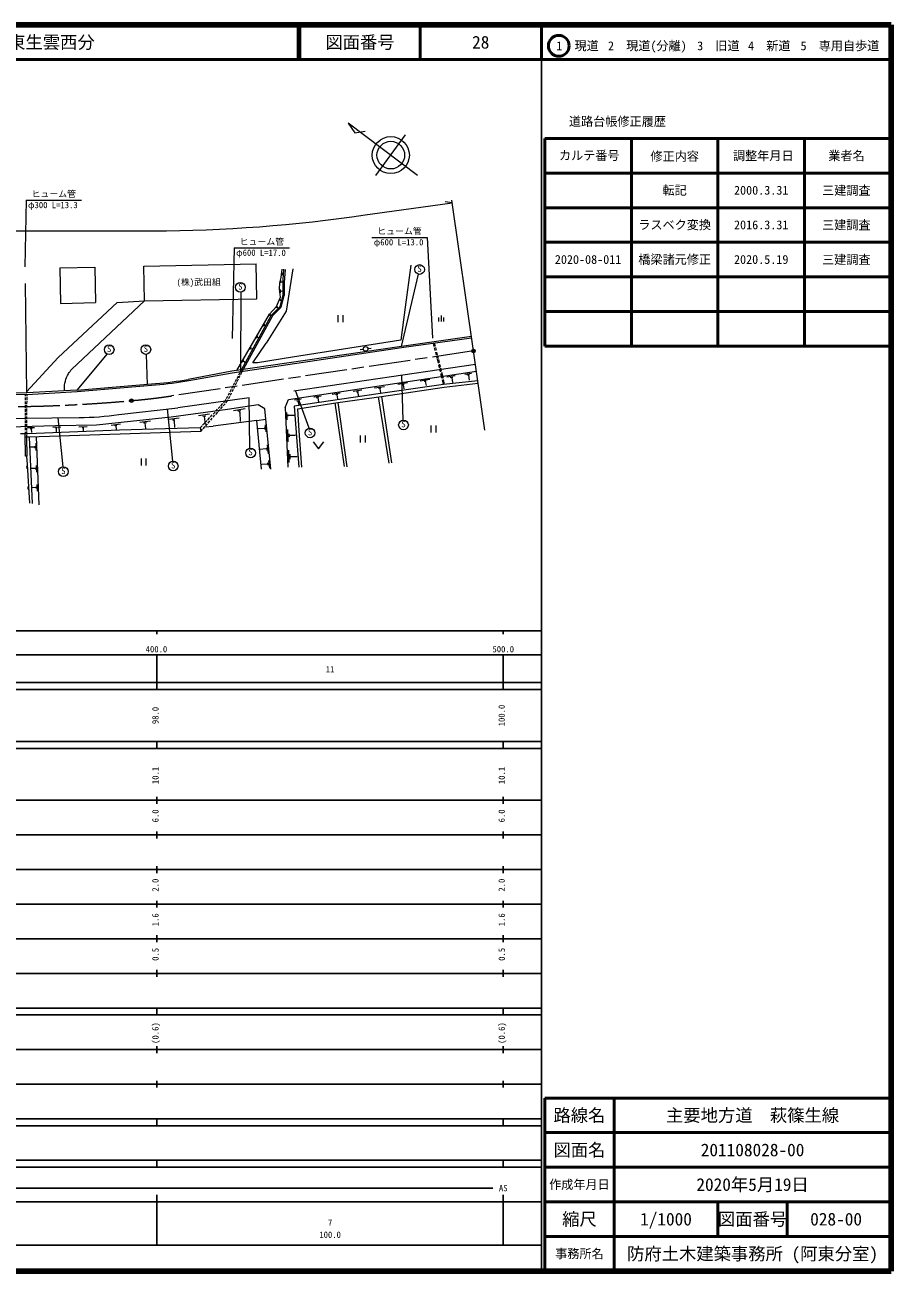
# Model space of a CAD drawing. Units: millimetres, scale not verified. Extents: x 40000 to 680000, y 20000 to 380000.
# Drawn here: x 429861 to 680000, y 20000 to 380000 of the extents above; entities that cross this region are included whole.
import ezdxf
from ezdxf.enums import TextEntityAlignment as Align

# ---------------------------------------------------------------- set-up
doc = ezdxf.new("R2010")
doc.units = ezdxf.units.MM
doc.header["$LTSCALE"] = 1000
doc.header["$PDMODE"] = 32
doc.header["$PDSIZE"] = 500
doc.linetypes.add('CHAIN', pattern=[18.5, 12, -1.5, 3.5, -1.5])
for name, color, linetype, lineweight in [('M-BGD', 7, 'Continuous', 13), ('M-BMK', 2, 'CHAIN', 13), ('M-BMK-SRVR', 3, 'Continuous', 13), ('M-STR-HTXT', 7, 'Continuous', 13), ('M-TTL', 2, 'Continuous', 140), ('M-TTL-BAND', 7, 'Continuous', 25), ('M-TTL-FRAM', 2, 'Continuous', 50), ('M-TTL-LINE', 7, 'Continuous', 50)]:
    doc.layers.add(name, color=color, linetype=linetype, lineweight=lineweight)
doc.layers.add('M-OTRS', color=6, linetype='Continuous')
doc.layers.add('M-TTL-TXT', color=7, linetype='Continuous')
doc.styles.add('ＭＳ ゴシック', font='')
doc.styles.get('ＭＳ ゴシック').set_extended_font_data('MS Gothic')

msp = doc.modelspace()

# ---------------------------------------------------------------- linework, layer by layer
at = {"layer": 'M-BGD'}
for p, q in [((543208, 336521), (523183, 351603)), ((523183, 351603), (525168, 348787)), ((525168, 348787), (528165, 349354)), ((531227, 336472), (539814, 348292)), ((439915, 309780), (450011, 310032)), ((439915, 309780), (440171, 299524)), ((450011, 310032), (450267, 299776)), ((464218, 310342), (496647, 310951)), ((464407, 300292), (464218, 310342)), ((496836, 300902), (496647, 310951)), ((541289, 310554), (539680, 298473)), ((503460, 305526), (503818, 307068)), ((503682, 305457), (503761, 306251)), ((503818, 307068), (504161, 309467)), ((504033, 307648), (504113, 308236)), ((504141, 307959), (504483, 307900)), ((504406, 301942), (504426, 306356)), ((504426, 306356), (504665, 309419)), ((504997, 309350), (504748, 305598)), ((507197, 309497), (505348, 297288)), ((538566, 287083), (543518, 307982)), ((430363, 273675), (430049, 305300)), ((492165, 302814), (492092, 280321)), ((503398, 303688), (503460, 305526)), ((503678, 301382), (503398, 303688)), ((503707, 302650), (503647, 303587)), ((503809, 302951), (503795, 303295)), ((503798, 305688), (503824, 305953)), ((503851, 305826), (504366, 305767)), ((503879, 303133), (504333, 303140)), ((504748, 305598), (504696, 301848)), ((439443, 283909), (456478, 299787)), ((440171, 299524), (450267, 299776)), ((464407, 300292), (443403, 280566)), ((456478, 299787), (464407, 300292)), ((464407, 300292), (496836, 300902)), ((502404, 298302), (502767, 298844)), ((502525, 298687), (503678, 301382)), ((503563, 300784), (503358, 300255)), ((503490, 300367), (503550, 300533)), ((503554, 298677), (504406, 301942)), ((503558, 300440), (503913, 300299)), ((503871, 298534), (504696, 301848)), ((491081, 280174), (500531, 296459)), ((492422, 280370), (500926, 296029)), ((501373, 295915), (492865, 280434)), ((505348, 297288), (499553, 288024)), ((500383, 296044), (500758, 296538)), ((500531, 296459), (502525, 298687)), ((500590, 296148), (500707, 296314)), ((500680, 296202), (500869, 296060)), ((503554, 298677), (500926, 296029)), ((503741, 298407), (501373, 295915)), ((502604, 298416), (502727, 298601)), ((502706, 298475), (503008, 298238)), ((503741, 298407), (503871, 298534)), ((520238, 296120), (520238, 294120)), ((521738, 294120), (521738, 296120)), ((539680, 298473), (538463, 288916)), ((549439, 294298), (549439, 295523)), ((550139, 294298), (550139, 296048)), ((550839, 294298), (550839, 295523)), ((498702, 292952), (499111, 293675)), ((498951, 293165), (499062, 293352)), ((499050, 293248), (499297, 293116)), ((495683, 282347), (499553, 288024)), ((496717, 289531), (497126, 290254)), ((496966, 289744), (497077, 289931)), ((497065, 289827), (497389, 289653)), ((538463, 288916), (507133, 283999)), ((558803, 289975), (538566, 287083)), ((538622, 286792), (558849, 289649)), ((547750, 288081), (547996, 287080)), ((548074, 288127), (548307, 287193)), ((453570, 284959), (444824, 274475)), ((464894, 284834), (465190, 276169)), ((538566, 287083), (489644, 279965)), ((489738, 279540), (538622, 286792)), ((494815, 286254), (495224, 286977)), ((495064, 286466), (495175, 286654)), ((495163, 286549), (495563, 286334)), ((526659, 286222), (527564, 286343)), ((528916, 286522), (529838, 286645)), ((548089, 286699), (548286, 285899)), ((548390, 285477), (548616, 284557)), ((548401, 286818), (548590, 286059)), ((548732, 285493), (548951, 284615)), ((548995, 284442), (549195, 283640)), ((430360, 273982), (439443, 283909)), ((492683, 282579), (493092, 283303)), ((492932, 282792), (493043, 282979)), ((493030, 282875), (493510, 282619)), ((497069, 282410), (495683, 282347)), ((507133, 283999), (497069, 282410)), ((507496, 274273), (559946, 281961)), ((548688, 284266), (548837, 283659)), ((548899, 283405), (549172, 282293)), ((549262, 283372), (549479, 282501)), ((549288, 281822), (549503, 280947)), ((549598, 282026), (549826, 281114)), ((549893, 280847), (550099, 280021)), ((489644, 279965), (477040, 277593)), ((477196, 277266), (489738, 279540)), ((490643, 276959), (491003, 277650)), ((491124, 277882), (491502, 278606)), ((491174, 277020), (491533, 277745)), ((491653, 278896), (492030, 279617)), ((491671, 278024), (492016, 278719)), ((492158, 279862), (492422, 280370)), ((492167, 279025), (492522, 279741)), ((492606, 279911), (492865, 280434)), ((506001, 271819), (560228, 279986)), ((539072, 265847), (538733, 278852)), ((543983, 277217), (546789, 277623)), ((549568, 280684), (549781, 279815)), ((549917, 279263), (550240, 277948)), ((550195, 279638), (550621, 277934)), ((550363, 277448), (550692, 276109)), ((551066, 276152), (550711, 277570)), ((560624, 277213), (550763, 276119)), ((551744, 278330), (554064, 278711)), ((552713, 278157), (553399, 278275)), ((553136, 278067), (553371, 276710)), ((556861, 279071), (558806, 279369)), ((557636, 278856), (557712, 278870)), ((557712, 278870), (558232, 278974)), ((557962, 278780), (558190, 277402)), ((422185, 273817), (430363, 273675)), ((444824, 274475), (430363, 273675)), ((430426, 273270), (444928, 274136)), ((444824, 274475), (467615, 276370)), ((444928, 274136), (467615, 275981)), ((488619, 273078), (488969, 273750)), ((489099, 273999), (489508, 274783)), ((489220, 273073), (489558, 273755)), ((489644, 275045), (489990, 275707)), ((489717, 274077), (490077, 274804)), ((490128, 275972), (490487, 276659)), ((490205, 275062), (490555, 275769)), ((490696, 276055), (491064, 276798)), ((511909, 263504), (507962, 274342)), ((518603, 273320), (520860, 273680)), ((524666, 274160), (527173, 274555)), ((525580, 273994), (526231, 274105)), ((525954, 273939), (526169, 272845)), ((530856, 275155), (533663, 275561)), ((550763, 276119), (531850, 273403)), ((531992, 275026), (532652, 275132)), ((532364, 274909), (532582, 273759)), ((532871, 272703), (550904, 275344)), ((537560, 276249), (540367, 276656)), ((538696, 276120), (539356, 276226)), ((539068, 276004), (539286, 274853)), ((545118, 277087), (545779, 277194)), ((545490, 276971), (545709, 275820)), ((550904, 275344), (560725, 276503)), ((422206, 273454), (430426, 273270)), ((429946, 271214), (429945, 270415)), ((429945, 270145), (429945, 269366)), ((429947, 273281), (429946, 272731)), ((429946, 272346), (429946, 271588)), ((430359, 270277), (430355, 269446)), ((430365, 271347), (430361, 270521)), ((430370, 272483), (430366, 271631)), ((430374, 273271), (430372, 272767)), ((494652, 272256), (474010, 269416)), ((486443, 269966), (487024, 270586)), ((487123, 269953), (487664, 270569)), ((487221, 270797), (487690, 271298)), ((487690, 271298), (487938, 271772)), ((487854, 270785), (488389, 271395)), ((488104, 272091), (488458, 272769)), ((497232, 270290), (488346, 268921)), ((488389, 271395), (488594, 271809)), ((488745, 272115), (489072, 272774)), ((494857, 257745), (494652, 272256)), ((499185, 269096), (497232, 270290)), ((505033, 269511), (506001, 271819)), ((531850, 273403), (507659, 269847)), ((507755, 271662), (509673, 271953)), ((508371, 271448), (508897, 271531)), ((508637, 269108), (520181, 270939)), ((508683, 271351), (508918, 270319)), ((513315, 272528), (513405, 272542)), ((513405, 272542), (515419, 272860)), ((514087, 272309), (514741, 272431)), ((514416, 272209), (514609, 271088)), ((519366, 270810), (522066, 252404)), ((519517, 273223), (520216, 273348)), ((519981, 273140), (520168, 272025)), ((520181, 270939), (532871, 272703)), ((520181, 270939), (522798, 252354)), ((535066, 253429), (531985, 272580)), ((532871, 272703), (535732, 253499)), ((412561, 266161), (445547, 266576)), ((429943, 266873), (429943, 266035)), ((429945, 269085), (429944, 268265)), ((429944, 267974), (429944, 267185)), ((430342, 266916), (430338, 266132)), ((430348, 268052), (430344, 267235)), ((430354, 269146), (430349, 268329)), ((439388, 266498), (440854, 252334)), ((456996, 267460), (474010, 269416)), ((472101, 266729), (460397, 265431)), ((470951, 269064), (472450, 253950)), ((471457, 266135), (474439, 266495)), ((488346, 268921), (472101, 266729)), ((480018, 267208), (483134, 267644)), ((481212, 266948), (482105, 267083)), ((481632, 266884), (481941, 264594)), ((482682, 265949), (483245, 266550)), ((483437, 266755), (483979, 267334)), ((484215, 267586), (484765, 268174)), ((484257, 266686), (484732, 267228)), ((484948, 267474), (485524, 268130)), ((484966, 268388), (485503, 268962)), ((485662, 268287), (486236, 268942)), ((485701, 269173), (486250, 269759)), ((486409, 269139), (486925, 269727)), ((490141, 268636), (493430, 269176)), ((491394, 268490), (492239, 268650)), ((491706, 268227), (492018, 268290)), ((491921, 268137), (492025, 265413)), ((500857, 251647), (499185, 269096)), ((505033, 269511), (505764, 252239)), ((505428, 268014), (505488, 265875)), ((505756, 267495), (505770, 266927)), ((505871, 267241), (507597, 267283)), ((507659, 269847), (508407, 259664)), ((509026, 262690), (508637, 269108)), ((438675, 264165), (415898, 263534)), ((429942, 263557), (429941, 262892)), ((429943, 265745), (429942, 264983)), ((429942, 264664), (429942, 263813)), ((430326, 263650), (430321, 262800)), ((430331, 264729), (430327, 263950)), ((430337, 265832), (430333, 265028)), ((430624, 263655), (432632, 263704)), ((457189, 262909), (430740, 261848)), ((431399, 263420), (431932, 263420)), ((431704, 263302), (431718, 262264)), ((437880, 263807), (440219, 263868)), ((438656, 263588), (439111, 263610)), ((450530, 264409), (438675, 264165)), ((438884, 263505), (438917, 262370)), ((445409, 263896), (447828, 263973)), ((446397, 263684), (446880, 263709)), ((446658, 263604), (446690, 262607)), ((460397, 265431), (450530, 264409)), ((454726, 264416), (457504, 264730)), ((455727, 264259), (456401, 264333)), ((456092, 264162), (456212, 263105)), ((480479, 263596), (457189, 262909)), ((463052, 265263), (466147, 265595)), ((464104, 265062), (464998, 265187)), ((464527, 264986), (464693, 263456)), ((472524, 265955), (473156, 266033)), ((472782, 265756), (473031, 265784)), ((472916, 265600), (473068, 263661)), ((480479, 263596), (481012, 264165)), ((480479, 263596), (480623, 262546)), ((480623, 262546), (481185, 263186)), ((481189, 264354), (481719, 264920)), ((481309, 263327), (481911, 264013)), ((481829, 263920), (484253, 264111)), ((481952, 265169), (482456, 265708)), ((482065, 264189), (482589, 264786)), ((482761, 264982), (483307, 265605)), ((483527, 265855), (483980, 266371)), ((496838, 265734), (484253, 264111)), ((496838, 265734), (499475, 266067)), ((498210, 251678), (496838, 265734)), ((498972, 263457), (497224, 263313)), ((499101, 263860), (499178, 263137)), ((499245, 264496), (499432, 262474)), ((505659, 263154), (505779, 259547)), ((547110, 264249), (547110, 262249)), ((548610, 262249), (548610, 264249)), ((430740, 261848), (428593, 261883)), ((429941, 262449), (429941, 261861)), ((430046, 255426), (429941, 261861)), ((430312, 260934), (429956, 260946)), ((430315, 261475), (430312, 260934)), ((431099, 260950), (430312, 260934)), ((430312, 260934), (430455, 255419)), ((430320, 262537), (430316, 261720)), ((480623, 262546), (431099, 260950)), ((431099, 260950), (431972, 241734)), ((433925, 241381), (433198, 261018)), ((506070, 261915), (506126, 261022)), ((506285, 261458), (508009, 261465)), ((508407, 259664), (508995, 252241)), ((509837, 252272), (509026, 262690)), ((513149, 259546), (514649, 257546)), ((514649, 257546), (516149, 259546)), ((526701, 261375), (526701, 259375)), ((528201, 259375), (528201, 261375)), ((432610, 258020), (431371, 257999)), ((432742, 258318), (432749, 257771)), ((432970, 259128), (433033, 257050)), ((499479, 257524), (497827, 257377)), ((499645, 257866), (499701, 257072)), ((499843, 258724), (500084, 256093)), ((505972, 257128), (506086, 253597)), ((506366, 256017), (506401, 254563)), ((430455, 255419), (430046, 255426)), ((430581, 253016), (430455, 255419)), ((431230, 241877), (430581, 253016)), ((432865, 252096), (432879, 251612)), ((433122, 252761), (433205, 250843)), ((463421, 254768), (463421, 252768)), ((464921, 252768), (464921, 254768)), ((499780, 253105), (498294, 252990)), ((499960, 253461), (500039, 252777)), ((500196, 254213), (500473, 251928)), ((506546, 255297), (508485, 255338)), ((432713, 251896), (431654, 251889)), ((432919, 246324), (431860, 246317)), ((433072, 246524), (433086, 246040)), ((433328, 247189), (433411, 245271))]:
    msp.add_line(p, q, dxfattribs=at)
for centre, radius in [((535526, 342383), 5351), ((535526, 342383), 4000), ((543832, 309343), 1398), ((492069, 304208), 1398), ((454195, 286209), 1398), ((464781, 286227), 1398), ((528245, 286397), 683), ((512217, 262141), 1398), ((539190, 264454), 1398), ((495024, 256357), 1398), ((440974, 250942), 1398), ((472679, 252571), 1398)]:
    msp.add_circle(centre, radius, dxfattribs=at)
for centre, radius, start, end in [((457098, 394353), 118451, 275.09372, 279.69216), ((456891, 392277), 116790, 275.26856, 280.01226), ((444970, 348598), 82025, 270.40306, 278.43089), ((430768, 252288), 461, 111.59786, 255.07242), ((431121, 246221), 461, 111.59786, 255.07242)]:
    msp.add_arc(centre, radius, start, end, dxfattribs=at)
msp.add_open_spline([(441297, 274280), (441267, 275289), (441258, 275659), (441419, 276520), (441584, 277403), (441756, 277892), (442146, 278701), (442385, 279197), (442554, 279460), (442878, 279904), (443073, 280171), (443145, 280265), (443403, 280566)], degree=3, knots=[0, 0, 0, 0, 1, 1, 1, 2, 2, 2, 3, 3, 3, 4, 4, 4, 4], dxfattribs=at)
at = {"layer": 'M-BMK'}
msp.add_line((559397, 285807), (472247, 272836), dxfattribs=at)
for centre, radius, start, end in [((422057, 694665), 424958, 265.80659, 275.20913), ((445829, 446300), 175464, 274.84203, 278.65938)]:
    msp.add_arc(centre, radius, start, end, dxfattribs=at)
at = {"layer": 'M-BMK-SRVR'}
for p, q in [((559397, 285807), (553174, 329420)), ((562657, 262959), (559297, 286513))]:
    msp.add_line(p, q, dxfattribs=at)
for centre in [(559397, 285807), (460639, 271462)]:
    msp.add_circle(centre, 500, dxfattribs=at)
for p in [(559397, 285807), (460639, 271462)]:
    msp.add_point(p, dxfattribs=at)
at = {"layer": 'M-OTRS'}
msp.add_point((559397, 285807), dxfattribs=at)
at = {"layer": 'M-STR-HTXT'}
for p, q in [((430188, 329383), (429868, 310090)), ((430188, 329383), (446188, 329383)), ((527473, 324998), (553287, 328630)), ((553287, 328630), (551237, 328846)), ((291787, 320473), (466871, 320473)), ((530033, 318627), (546033, 318627)), ((546033, 318627), (547597, 289505)), ((490293, 315600), (489733, 289432)), ((490293, 315600), (506293, 315600))]:
    msp.add_line(p, q, dxfattribs=at)
msp.add_arc((464750, 757241), 436773, 270.27827, 278.34246, dxfattribs=at)
at = {"layer": 'M-TTL'}
for p, q in [((680000, 380000), (40000, 380000)), ((680000, 20000), (680000, 380000)), ((40000, 20000), (680000, 20000))]:
    msp.add_line(p, q, dxfattribs=at)
at = {"layer": 'M-TTL-BAND'}
for p, q in [((579000, 20000), (579000, 370000)), ((40000, 205000), (579000, 205000)), ((468000, 205000), (468000, 204000)), ((568000, 205000), (568000, 204000)), ((68000, 198000), (579000, 198000)), ((468000, 188000), (468000, 198000)), ((568000, 188000), (568000, 198000)), ((40000, 190000), (579000, 190000)), ((40000, 188000), (579000, 188000)), ((40000, 173000), (579000, 173000)), ((468000, 171000), (468000, 173000)), ((568000, 171000), (568000, 173000)), ((40000, 171000), (579000, 171000)), ((40000, 156000), (579000, 156000)), ((468000, 155000), (468000, 157000)), ((568000, 155000), (568000, 157000)), ((46000, 146000), (579000, 146000)), ((468000, 145000), (468000, 147000)), ((568000, 145000), (568000, 147000)), ((468000, 135000), (468000, 137000)), ((568000, 135000), (568000, 137000)), ((52000, 136000), (579000, 136000)), ((46000, 126000), (579000, 126000)), ((468000, 125000), (468000, 127000)), ((568000, 125000), (568000, 127000)), ((52000, 116000), (579000, 116000)), ((468000, 115000), (468000, 117000)), ((568000, 115000), (568000, 117000)), ((46000, 106000), (579000, 106000)), ((468000, 105000), (468000, 107000)), ((568000, 105000), (568000, 107000)), ((40000, 96000), (579000, 96000)), ((40000, 94000), (579000, 94000)), ((468000, 94000), (468000, 96000)), ((568000, 94000), (568000, 96000)), ((49000, 84000), (579000, 84000)), ((468000, 83000), (468000, 85000)), ((568000, 83000), (568000, 85000)), ((40000, 74000), (579000, 74000)), ((468000, 73000), (468000, 75000)), ((568000, 73000), (568000, 75000)), ((40000, 64000), (579000, 64000)), ((40000, 62000), (579000, 62000)), ((468000, 62000), (468000, 64000)), ((568000, 62000), (568000, 64000)), ((40000, 52000), (579000, 52000)), ((468000, 50000), (468000, 52000)), ((568000, 50000), (568000, 52000)), ((40000, 50000), (579000, 50000)), ((71000, 44000), (565000, 44000)), ((40000, 40000), (579000, 40000)), ((468000, 27500), (468000, 42000)), ((568000, 27500), (568000, 42000)), ((68000, 27500), (579000, 27500))]:
    msp.add_line(p, q, dxfattribs=at)
at = {"layer": 'M-TTL-FRAM'}
for p, q in [((580000, 347197), (580000, 287197)), ((580000, 347197), (680000, 347197)), ((580000, 287197), (680000, 287197)), ((680000, 70000), (580000, 70000)), ((580000, 70000), (580000, 20000))]:
    msp.add_line(p, q, dxfattribs=at)
at = {"layer": 'M-TTL-LINE'}
for p, q in [((508747, 380000), (508747, 370000)), ((509247, 380000), (509247, 370000)), ((543997, 380000), (543997, 370000)), ((579000, 380000), (579000, 370000)), ((40000, 370000), (680000, 370000)), ((605000, 347197), (605000, 287197)), ((630000, 347197), (630000, 287197)), ((655000, 347197), (655000, 287197)), ((580000, 337197), (680000, 337197)), ((580000, 327197), (680000, 327197)), ((580000, 317197), (680000, 317197)), ((580000, 307197), (680000, 307197)), ((580000, 297197), (680000, 297197)), ((600000, 70000), (600000, 20000)), ((680000, 60000), (580000, 60000)), ((680000, 50000), (580000, 50000)), ((680000, 40000), (580000, 40000)), ((630000, 40000), (630000, 30000)), ((650000, 40000), (650000, 30000)), ((680000, 30000), (580000, 30000))]:
    msp.add_line(p, q, dxfattribs=at)
msp.add_circle((584031, 373958), 3000, dxfattribs=at)

# ---------------------------------------------------------------- texts
at = {"layer": 'M-BGD', "style": 'ＭＳ ゴシック'}
for s, p in [('S', (543207, 308093)), ('(株)武田組', (473673, 304212)), ('S', (491444, 302958)), ('S', (453570, 284959)), ('S', (464156, 284977)), ('S', (511592, 260891)), ('S', (538565, 263204)), ('S', (494399, 255107)), ('S', (440349, 249692)), ('S', (472054, 251321))]:
    msp.add_text(s, height=1833, dxfattribs=at).set_placement(p, align=Align.BOTTOM_LEFT)
at = {"layer": 'M-STR-HTXT', "style": 'ＭＳ ゴシック'}
for s, p in [('ヒューム管', (431772, 329714)), ('φ300 L=13.3', (430741, 326511)), ('ヒューム管', (531617, 318957)), ('ヒューム管', (491877, 315931)), ('φ600 L=13.0', (530587, 315755)), ('φ600 L=17.0', (490847, 312728))]:
    msp.add_text(s, height=1833, dxfattribs=at).set_placement(p, align=Align.BOTTOM_LEFT)
at = {"layer": 'M-TTL-BAND', "style": 'ＭＳ ゴシック'}
for s, p in [('400.0', (467844, 198195)), ('500.0', (568000, 198195)), ('11', (518000, 192405)), ('AS', (568000, 42500)), ('7', (518000, 32523)), ('100.0', (518000, 29033))]:
    msp.add_text(s, height=1833, dxfattribs=at).set_placement(p, align=Align.BOTTOM_CENTER)
for s, p in [('98.0', (469000, 180500)), ('100.0', (569000, 180500)), ('10.1', (469000, 163174)), ('10.1', (569000, 163174)), ('6.0', (469000, 151500)), ('6.0', (569000, 151500)), ('2.0', (469000, 131500)), ('2.0', (569000, 131500)), ('1.6', (469000, 121500)), ('1.6', (569000, 121500)), ('0.5', (469000, 111500)), ('0.5', (569000, 111500)), ('(0.6)', (469000, 88764)), ('(0.6)', (569000, 88764))]:
    msp.add_text(s, height=1833, rotation=90, dxfattribs=at).set_placement(p, align=Align.BOTTOM_CENTER)
at = {"layer": 'M-TTL-TXT', "style": 'ＭＳ ゴシック'}
msp.add_text('山口市阿東生雲西分', height=3666, dxfattribs=at).set_placement((405024, 375000), align=Align.MIDDLE_LEFT)
for s, height, p in [('図面番号', 3666, (526622, 375000)), ('28', 3666, (561497, 375000)), ('1\u3000現道', 2566, (589448, 373958)), ('2\u3000現道(分離)', 2566, (609619, 373958)), ('3\u3000旧道', 2566, (630121, 373958)), ('4\u3000新道', 2566, (644824, 373958)), ('5\u3000専用自歩道', 2566, (665228, 373958)), ('道路台帳修正履歴', 2566, (600968, 352113)), ('カルテ番号', 2566, (592839, 342277)), ('修正内容', 2566, (617509, 342023)), ('調整年月日', 2566, (643089, 342197)), ('業者名', 2566, (667134, 342197)), ('転記', 2566, (617500, 332245)), ('2000.3.31', 2566, (642500, 332245)), ('三建調査', 2566, (667077, 332189)), ('ラスベク変換', 2566, (617500, 322245)), ('2016.3.31', 2566, (642500, 322245)), ('三建調査', 2566, (667077, 322189)), ('2020-08-011', 2566, (592500, 312245)), ('橋梁諸元修正', 2566, (617500, 312245)), ('2020.5.19', 2566, (642500, 312245)), ('三建調査', 2566, (667077, 312189)), ('路線名', 3666, (590000, 65000)), ('路線名', 3666, (590000, 65000)), ('主要地方道\u3000萩篠生線', 3666, (640000, 65000)), ('図面名', 3666, (590000, 55000)), ('図面名', 3666, (590000, 55000)), ('201108028-00', 3666, (640000, 55000)), ('2020年5月19日', 3666, (640000, 45000)), ('作成年月日', 2566, (590000, 45000)), ('作成年月日', 2566, (590000, 45000)), ('縮尺', 3666, (590000, 35000)), ('縮尺', 3666, (590000, 35000)), ('1/1000', 3666, (615000, 35000)), ('図面番号', 3666, (640000, 35000)), ('図面番号', 3666, (640000, 35000)), ('028-00', 3666, (664125, 35000)), ('事務所名', 2566, (590000, 25000)), ('事務所名', 2566, (590000, 25000)), ('防府土木建築事務所 (阿東分室)', 3666, (640000, 25000))]:
    msp.add_text(s, height=height, dxfattribs=at).set_placement(p, align=Align.MIDDLE_CENTER)

doc.saveas('drawing.dxf')
